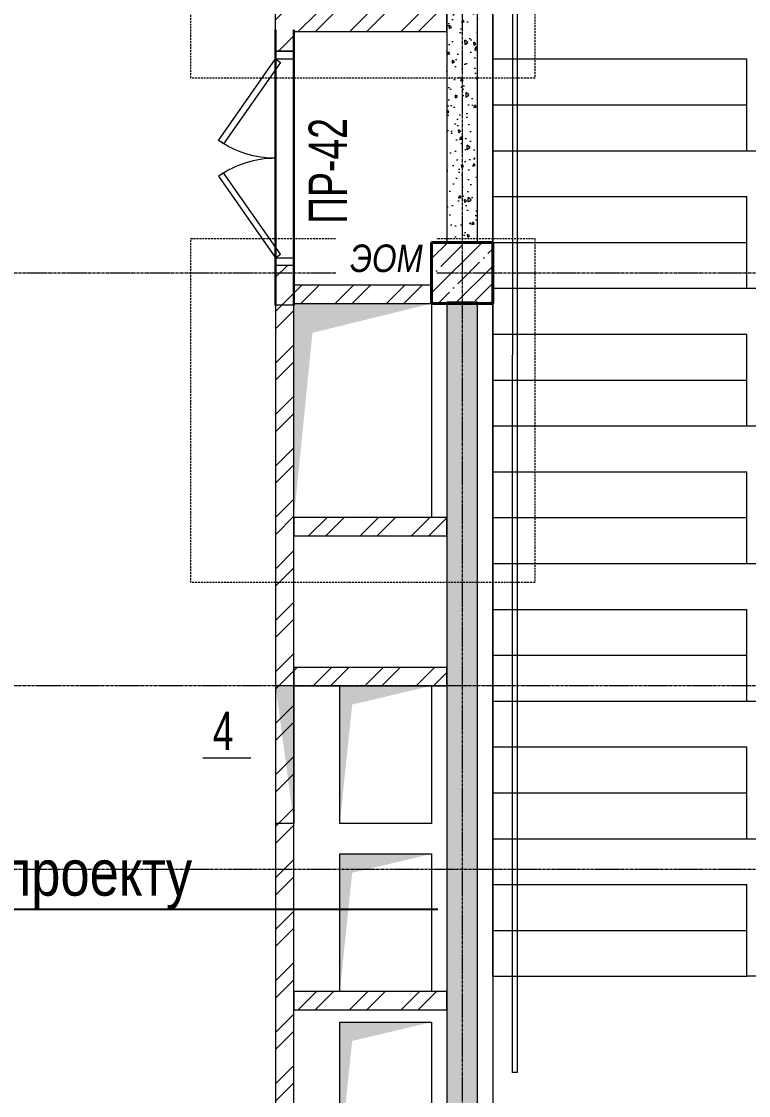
# Model space of a CAD drawing. Header units: millimetres. Extents: x -231292 to 573618, y -153144 to 564035.
# Drawn here: x 124047 to 128802, y 439722 to 446747 of the extents above; entities that cross this region are included whole.
import ezdxf
from ezdxf import colors
from ezdxf.entities.mleader import LeaderData, LeaderLine
from ezdxf.enums import TextEntityAlignment as Align
from ezdxf.math import Vec2, Vec3

# ---------------------------------------------------------------- set-up
doc = ezdxf.new("R2010")
doc.units = ezdxf.units.MM
for name, pattern in [('CENTER2', [28.575, 19.05, -3.175, 3.175, -3.175]), ('DASHED', [19.05, 12.7, -6.35]), ('HIDDEN2', [4.7625, 3.175, -1.5875])]:
    doc.linetypes.add(name, pattern=pattern)
doc.layers.get('0').update_dxf_attribs({"color": 250})
for name, color, linetype, lineweight in [('АР_Двери', 250, 'Continuous', 9), ('АР_Колонны', 250, 'Continuous', 35), ('АР_Отв. марка', 250, 'Continuous', 9), ('АР_Стены ЖБ', 250, 'Continuous', 35), ('АР_Стены кирпич', 250, 'Continuous', 20), ('АР_Стены ПЕНОблок', 250, 'Continuous', 20), ('АР_Штриховка', 250, 'Continuous', 0), ('ЛК_Открытая', 250, 'Continuous', 5), ('ОВ_Отверстия', 250, 'Continuous', 5), ('ОВ_Шахты', 250, 'Continuous', 5), ('ОВ_Шахты_блок 4.1', 250, 'Continuous', 5), ('РД_Ограждения', 250, 'Continuous', 5), ('РД_Оси_100', 250, 'Continuous', 0), ('ЭОМ_отверстия', 250, 'Continuous', 5)]:
    doc.layers.add(name, color=color, linetype=linetype, lineweight=lineweight)
for name, color, linetype, lineweight, plot in [('АР_Делит', 250, 'Continuous', 0, False), ('РД_Проем', 250, 'Continuous', 0, False), ('РД_проем_инж перемыч_подсчет', 250, 'Continuous', 30, False)]:
    doc.layers.add(name, color=color, linetype=linetype, lineweight=lineweight, plot=plot)
doc.layers.add('РД_Перемычка инж проемов', color=250, linetype='Continuous')
doc.styles.add('Arial0', font='arial.ttf')
doc.styles.add('ISOCPEUR_I_4', font='isocpeui.ttf', dxfattribs={"width": 0.9, "height": 350})
doc.styles.add('style1', font='ARIALN.TTF')
doc.styles.add('ккк', font='isocpeur.ttf', dxfattribs={"width": 0.85, "oblique": 15})
pattern_1 = [(45, (50428.77, 366201.75), (-168.3798, 168.3798), []), (45, (50541.02, 366201.75), (-168.3798, 168.3798), [])]
pattern_2 = [(45, (50428.77, 366201.75), (-168.3798, 168.3798), []), (45, (50541.02, 366201.75), (-168.3798, 168.3798), [])]

# ---------------------------------------------------------------- blocks, each defined once
blk = doc.blocks.new('otv')
at = {"linetype": 'Continuous'}
blk.add_lwpolyline([(0, -1), (0, 0), (1, 0), (1, -1)], close=True, dxfattribs=at)
blk.add_solid([(0, -1), (0, 0), (0.1346, -0.1366), (1, 0)], dxfattribs=at)
blk = doc.blocks.new('СОШ_2200_АР_ОСИ_М100_28.05.24')
at = {"layer": 'РД_Оси_100', "linetype": 'CENTER2'}
for p, q in [((-5954.958, 78900), (119910, 78900)), ((119910, 76200), (-5954.958, 76200)), ((-5954.958, 75000), (119910, 75000))]:
    blk.add_line(p, q, dxfattribs=at)
blk.add_lwpolyline([(76500, 139938.679), (76500, -6155)], dxfattribs=at)
blk = doc.blocks.new('MOK-МаркаПроема инж.')
blk.add_line((-1.328, -1.754), (1.802, -1.754))
at = {"color": 0, "style": 'Arial0', "width": 0.7}
blk.add_attdef('АР-ПРОЕМ:Коробка', text='', height=2.5, dxfattribs=at).set_placement((0, 0), align=Align.MIDDLE)
blk = doc.blocks.new('MOK-МаркаПеремычки')
at = {"color": 0, "style": 'ккк', "oblique": 15, "width": 0.85}
blk.add_attdef('АР-ПРОЕМ:ПЕРЕМЫЧКА', text='', height=2.5, dxfattribs=at).set_placement((0, 0), align=Align.MIDDLE)

msp = doc.modelspace()

# ---------------------------------------------------------------- hatches: boundary and pattern name
at = {"layer": 'АР_Штриховка', "linetype": 'Continuous', "lineweight": 0}
h = msp.add_hatch(dxfattribs=at)
h.set_pattern_fill('ANSI32', color=256, scale=25, style=0)
h.set_pattern_definition([(45, (50428.77, 366201.75), (-168.3798, 168.3798), []), (45, (50541.02, 366201.75), (-168.3798, 168.3798), [])])
h.paths.add_polyline_path([(125708.769, 438901.753), (125828.769, 439021.753), (125828.769, 445151.753), (125708.769, 445151.753)], flags=0)
h.paths.add_polyline_path([(125708.769, 446551.753), (125828.769, 446551.753), (125828.769, 446681.753), (125798.769, 446761.753), (125708.769, 446801.753)], flags=0)
h.paths.add_polyline_path([(125708.769, 446801.753), (125798.769, 446761.753), (125828.769, 446801.753), (125828.768, 448201.753), (125708.768, 448321.753)], flags=0)
h = msp.add_hatch(dxfattribs=at)
h.set_pattern_fill('AR-CONC', color=256, angle=-315, style=0)
h.set_pattern_definition([(95, (50428.77, 366201.75), (140.09465, 117.55338), [19.05, -209.55]), (40, (50428.77, 366201.75), (-160.01845, 110.17673), [15.24, -167.64058]), (145.45144, (50440.44, 366211.55), (-19.9238, 227.7301), [16.19, -178.09024]), (91.1842, (50392.85, 366237.67), (221.41024, 161.9534), [28.575, -314.325]), (141.63556, (50411.3, 366251.17), (-7.0866, 342.82676), [24.285, -267.1356]), (36.18415, (50392.85, 366237.67), (-7.0866, 342.82676), [22.86, -251.4597]), (66, (50419.79, 366246.65), (179.51998, 34.89515), [19.05, -209.55]), (11, (50419.79, 366246.65), (-86.53993, 173.9412), [15.24, -167.64]), (116.45145, (50434.75, 366249.56), (92.98005, 208.83634), [16.19, -178.08994]), (82.5, (50428.77, 366201.75), (-57.60547, 61.973414), [0, -165.608, 0, -170.18, 0, -168.275]), (52.5, (50428.77, 366201.75), (-23.58973, 118.087), [0, -97.028, 0, -161.798, 0, -64.135]), (12.5, (50388.716, 366161.7), (99.927863, 91.826196), [0, -63.5, 0, -198.12, 0, -262.89]), (2.5, (50370.76, 366143.74), (86.7639, 122.72239), [0, -82.55, 0, -131.572, 0, -186.69])])
h.paths.add_polyline_path([(127028.768, 448201.752), (126828.768, 448201.752), (126828.768, 445301.753), (127028.768, 445301.753)], flags=0)
h = msp.add_hatch(dxfattribs=at)
h.set_pattern_fill('ANSI32', color=256, scale=25, style=0)
h.set_pattern_definition(pattern_2)
h.paths.add_polyline_path([(126828.768, 446681.753), (126828.768, 446801.753), (125828.769, 446801.753), (125798.769, 446761.753), (125828.769, 446681.753)], flags=0)
h = msp.add_hatch(dxfattribs=at)
h.set_pattern_fill('AR-CONC', color=256, angle=-315, style=0)
h.set_pattern_definition([(95, (50428.77, 366201.75), (140.09465, 117.55338), [19.05, -209.55]), (40, (50428.77, 366201.75), (-160.01845, 110.17673), [15.24, -167.64058]), (145.45144, (50440.44, 366211.55), (-19.9238, 227.7301), [16.19, -178.09024]), (91.1842, (50392.85, 366237.67), (221.41024, 161.9534), [28.575, -314.325]), (141.63556, (50411.3, 366251.17), (-7.0866, 342.82676), [24.285, -267.1356]), (36.18415, (50392.85, 366237.67), (-7.0866, 342.82676), [22.86, -251.4597]), (66, (50419.79, 366246.65), (179.51998, 34.89515), [19.05, -209.55]), (11, (50419.79, 366246.65), (-86.53993, 173.9412), [15.24, -167.64]), (116.45145, (50434.75, 366249.56), (92.98005, 208.83634), [16.19, -178.08994]), (82.5, (50428.77, 366201.75), (-57.60547, 61.973414), [0, -165.608, 0, -170.18, 0, -168.275]), (52.5, (50428.77, 366201.75), (-23.58973, 118.087), [0, -97.028, 0, -161.798, 0, -64.135]), (12.5, (50388.716, 366161.7), (99.927863, 91.826196), [0, -63.5, 0, -198.12, 0, -262.89]), (2.5, (50370.76, 366143.74), (86.7639, 122.72239), [0, -82.55, 0, -131.572, 0, -186.69])])
h.paths.add_polyline_path([(127028.768, 444911.539), (126828.768, 444911.539), (126828.768, 439301.753), (127028.768, 439301.753)], flags=0)
h = msp.add_hatch(dxfattribs=at)
h.set_pattern_fill('ANSI32', color=256, scale=25, style=0)
h.set_pattern_definition(pattern_2)
h.paths.add_polyline_path([(126828.768, 443381.753), (126828.768, 443501.753), (125828.769, 443501.753), (125828.769, 443381.753)], flags=0)
h = msp.add_hatch(dxfattribs=at)
h.set_pattern_fill('ANSI32', color=256, scale=25, style=0)
h.set_pattern_definition(pattern_1)
h.paths.add_polyline_path([(125828.769, 442521.752), (125828.769, 442401.752), (126828.821, 442401.752), (126828.821, 442521.752)], flags=0)
h = msp.add_hatch(dxfattribs=at)
h.set_pattern_fill('ANSI32', color=256, scale=25, angle=-360, style=0)
h.set_pattern_definition([(45, (50428.77, 366201.75), (-168.3798, 168.3798), []), (45, (50541.02, 366201.75), (-168.3798, 168.3798), [])])
h.paths.add_polyline_path([(126828.768, 440281.752), (126828.768, 440401.752), (125828.769, 440401.752), (125828.769, 440281.752)], flags=0)
at = {"layer": 'ОВ_Отверстия', "linetype": 'Continuous', "lineweight": 5}
for points in [[(125828.769, 442401.752), (125708.769, 442401.752), (125768.769, 441951.752)], [(125828.769, 441501.752), (125828.769, 442401.752), (125768.769, 441951.752)]]:
    msp.add_hatch(color=256, dxfattribs=at).paths.add_polyline_path(points, flags=0)

# ---------------------------------------------------------------- linework, layer by layer
at = {"lineweight": 0}
msp.add_lwpolyline([(127128.768, 448601.752), (127128.768, 435276.753)], dxfattribs=at)
at = {"layer": 'АР_Двери', "linetype": 'Continuous', "lineweight": 9}
for points in [[(125828.769, 446501.753), (125828.769, 446551.753), (125708.769, 446551.753), (125708.769, 446501.753)], [(125708.769, 446501.753), (125741.535, 446478.81), (125368.71, 445946.361), (125335.944, 445969.304)], [(125708.769, 445201.753), (125741.535, 445224.696), (125368.71, 445757.144), (125335.944, 445734.201)], [(125828.769, 445201.753), (125828.769, 445151.753), (125708.769, 445151.753), (125708.769, 445201.753)]]:
    msp.add_lwpolyline(points, close=True, dxfattribs=at)
at = {"layer": 'АР_Двери', "linetype": 'Continuous', "lineweight": 9, "extrusion": (0, 0, -1)}
msp.add_arc((-125708.769, 446501.753), 650, 269.9999953, 304.9999953, dxfattribs=at)
at = {"layer": 'АР_Двери', "linetype": 'Continuous', "lineweight": 9}
msp.add_arc((125708.769, 445201.753), 650, 90.0000047, 125.0000047, dxfattribs=at)
at = {"layer": 'АР_Делит', "linetype": 'DASHED'}
for points in [[(125153.768, 448626.753), (127403.768, 448626.753), (127403.768, 446376.753), (125153.768, 446376.753)], [(125153.769, 445326.753), (127403.769, 445326.753), (127403.769, 443076.753), (125153.769, 443076.753)]]:
    msp.add_lwpolyline(points, close=True, dxfattribs=at)
at = {"layer": 'АР_Колонны', "linetype": 'HIDDEN2', "lineweight": 25}
for p, q in [((127128.768, 445301.753), (127128.768, 444901.753)), ((127128.768, 444901.753), (126728.768, 444901.753))]:
    msp.add_line(p, q, dxfattribs=at)
at = {"layer": 'АР_Колонны', "linetype": 'Continuous', "lineweight": 35}
for p, q in [((127128.768, 444901.753), (127128.768, 445301.753)), ((126728.768, 444901.753), (127128.768, 444901.753))]:
    msp.add_line(p, q, dxfattribs=at)
at = {"layer": 'АР_Стены ЖБ', "linetype": 'Continuous', "lineweight": 40}
for p, q in [((127128.768, 444901.753), (127128.768, 445301.753)), ((126728.768, 444901.753), (127128.768, 444901.753))]:
    msp.add_line(p, q, dxfattribs=at)
at = {"layer": 'АР_Стены кирпич', "linetype": 'Continuous', "lineweight": 20}
for p, q in [((125708.769, 446551.753), (125708.768, 448321.753)), ((126828.768, 446681.753), (126828.768, 446801.753)), ((125828.769, 446551.753), (125828.769, 446681.753)), ((125828.769, 446681.753), (126828.768, 446681.753)), ((125708.769, 446551.753), (125828.769, 446551.753)), ((125828.769, 445151.753), (125708.769, 445151.753)), ((125708.769, 445151.753), (125708.769, 438901.753)), ((125828.769, 439021.753), (125828.769, 445151.753)), ((125828.769, 445021.753), (125828.769, 444901.753)), ((125828.769, 444901.753), (126728.769, 444901.753)), ((126828.768, 443501.753), (125828.769, 443501.753)), ((125828.769, 443501.753), (125828.769, 443381.753)), ((126828.768, 443381.753), (126828.768, 443501.753)), ((125828.769, 443381.753), (126828.768, 443381.753)), ((125828.769, 442521.752), (125828.769, 442401.752)), ((126828.821, 442521.752), (125828.769, 442521.752)), ((126828.821, 442401.752), (126828.821, 442521.752)), ((125828.769, 442401.752), (126828.821, 442401.752)), ((126828.768, 440401.752), (125828.769, 440401.752)), ((125828.769, 440401.752), (125828.769, 440281.752)), ((126828.768, 440281.752), (126828.768, 440401.752)), ((125828.769, 440281.752), (126828.768, 440281.752))]:
    msp.add_line(p, q, dxfattribs=at)
at = {"layer": 'АР_Стены кирпич', "linetype": 'Continuous', "lineweight": 0}
msp.add_line((125828.769, 444891.752), (125708.769, 444891.752), dxfattribs=at)
at = {"layer": 'АР_Стены ПЕНОблок', "linetype": 'Continuous', "lineweight": 20}
for p, q in [((126828.768, 448201.752), (126828.768, 445301.753)), ((127028.768, 445301.753), (127028.768, 448201.752)), ((126828.768, 445301.753), (127028.768, 445301.753)), ((127028.768, 444911.539), (126828.768, 444911.539)), ((126828.768, 444911.539), (126828.768, 439301.753)), ((127028.768, 439301.753), (127028.768, 444911.539))]:
    msp.add_line(p, q, dxfattribs=at)
at = {"layer": 'ЛК_Открытая'}
for p, q in [((127129.796, 440501.752), (127129.796, 449201.752)), ((127129.796, 446501.752), (128789.796, 446501.752)), ((128789.796, 445901.752), (128789.796, 446501.752)), ((127129.796, 446201.752), (128789.796, 446201.752)), ((127129.796, 445901.752), (128789.796, 445901.752)), ((127129.796, 445601.752), (128789.796, 445601.752)), ((128789.796, 445001.752), (128789.796, 445601.752)), ((127129.796, 445301.752), (128789.796, 445301.752)), ((127129.796, 445001.752), (128789.796, 445001.752)), ((127129.796, 444701.752), (128789.796, 444701.752)), ((128789.796, 444101.752), (128789.796, 444701.752)), ((127129.796, 444401.752), (128789.796, 444401.752)), ((127129.796, 444101.752), (128789.796, 444101.752)), ((127129.796, 443801.752), (128789.796, 443801.752)), ((128789.796, 443201.752), (128789.796, 443801.752)), ((127129.796, 443501.752), (128789.796, 443501.752)), ((127129.796, 443201.752), (128789.796, 443201.752)), ((127129.796, 442901.752), (128789.796, 442901.752)), ((128789.796, 442301.752), (128789.796, 442901.752)), ((127129.796, 442601.752), (128789.796, 442601.752)), ((127129.796, 442301.752), (128789.796, 442301.752)), ((127129.796, 442001.752), (128789.796, 442001.752)), ((128789.796, 441401.752), (128789.796, 442001.752)), ((127129.796, 441701.752), (128789.796, 441701.752)), ((127129.796, 441401.752), (128789.796, 441401.752)), ((127129.796, 441101.752), (128789.796, 441101.752)), ((128789.796, 440501.752), (128789.796, 441101.752)), ((127129.796, 440801.752), (128789.796, 440801.752)), ((127129.796, 440501.752), (128789.796, 440501.752))]:
    msp.add_line(p, q, dxfattribs=at)
msp.add_lwpolyline([(127959.796, 449187.311, 0, 150, 0), (127959.796, 448721.062, 0, 0, 0), (127959.796, 440501.752, 0, 0, 0)], format="xyseb", dxfattribs=at)
for points in [[(128789.796, 445901.752), (142969.796, 445901.752)], [(128789.796, 445001.752), (142969.796, 445001.752)], [(128789.796, 444101.752), (142969.796, 444101.752)], [(128789.796, 443201.752), (142969.796, 443201.752)], [(128789.796, 442301.752), (142969.796, 442301.752)], [(128789.796, 441401.752), (142969.796, 441401.752)], [(142969.796, 440501.752), (138614.796, 440501.752), (138614.796, 440501.752), (133244.796, 440501.752), (133244.796, 440501.752), (128789.796, 440501.752)]]:
    msp.add_lwpolyline(points, dxfattribs=at)
at = {"layer": 'ОВ_Отверстия', "linetype": 'Continuous', "lineweight": 9}
for p, q in [((125708.769, 442401.752), (125708.769, 441501.752)), ((125828.769, 442401.752), (125708.769, 442401.752)), ((125828.769, 442401.752), (125828.769, 441501.752)), ((125828.769, 441501.752), (125708.769, 441501.752))]:
    msp.add_line(p, q, dxfattribs=at)
at = {"layer": 'РД_Ограждения'}
msp.add_lwpolyline([(127289.338, 449269.207), (127289.338, 449269.207), (127289.338, 449269.207), (127288.768, 439871.752), (127258.768, 439871.752), (127259.41, 449260.763, 0.4275618), (127249.693, 449271.47), (126948.768, 449271.752), (126948.768, 449301.752), (127259.628, 449301.749, -0.43243162), (127289.338, 449269.207), (127289.338, 449269.207)], format="xyb", dxfattribs=at)
at = {"layer": 'РД_Проем', "linetype": 'Continuous', "lineweight": 0}
for p, q in [((125708.769, 445151.753), (125708.769, 446551.753)), ((125828.769, 445151.753), (125828.769, 446551.753))]:
    msp.add_line(p, q, dxfattribs=at)
at = {"layer": 'РД_проем_инж перемыч_подсчет', "linetype": 'Continuous', "lineweight": 30}
for p, q in [((125708.769, 444891.752), (125708.769, 446691.752)), ((125828.769, 444891.752), (125828.769, 446691.752))]:
    msp.add_line(p, q, dxfattribs=at)

# ---------------------------------------------------------------- block references
at = {"layer": 'АР_Отв. марка', "linetype": 'Continuous', "lineweight": 9, "xscale": 100, "yscale": 100, "zscale": 100}
msp.add_blockref('MOK-МаркаПроема инж.', (125366.028, 442106.492), dxfattribs=at).add_auto_attribs({'АР-ПРОЕМ:Коробка': '4'})
at = {"layer": 'ОВ_Шахты', "xscale": 600, "yscale": 900}
for p in [(126128.768, 442401.752), (126128.768, 441301.752), (126128.768, 440201.753)]:
    msp.add_blockref('otv', p, dxfattribs=at)
at = {"layer": 'ОВ_Шахты_блок 4.1', "xscale": 900, "yscale": 1400}
for p in [(125828.768, 444901.753), (125828.769, 444901.753)]:
    msp.add_blockref('otv', p, dxfattribs=at)
at = {"layer": 'РД_Оси_100'}
msp.add_blockref('СОШ_2200_АР_ОСИ_М100_28.05.24', (50428.768, 366201.753), dxfattribs=at)
at = {"layer": 'РД_Перемычка инж проемов', "linetype": 'Continuous', "lineweight": -3}
ref = msp.add_blockref('MOK-МаркаПеремычки', (126048.014, 445769.377, 200), dxfattribs=dict(at, xscale=100, yscale=100, zscale=100, rotation=89.99999999999997))
ref.add_attrib('АР-ПРОЕМ:ПЕРЕМЫЧКА', 'ПР-42', dxfattribs={"layer": '0', "color": 0, "height": 250, "rotation": 90, "style": 'Arial0', "width": 0.7}).set_placement((126048.014, 445769.377, 200), align=Align.MIDDLE)

# ---------------------------------------------------------------- leaders
at = {"layer": 'АР_Делит', "lineweight": 0}
ml = msp.add_multileader_mtext('Standard', dxfattribs=at)
ml.set_content('зашивка согласно дизайн-проекту', color=256, style='style1')
ml.set_leader_properties(color=256)
ml.build(insert=Vec2(0, 0))
ml.multileader.update_dxf_attribs({"has_dogleg": 0, "text_left_attachment_type": 6, "text_right_attachment_type": 6, "arrow_head_size": 500, "scale": 100})
ctx = ml.context
ctx.base_point, ctx.scale, ctx.char_height, ctx.arrow_head_size, ctx.landing_gap_size, ctx.plane_origin, ctx.plane_x_axis, ctx.plane_y_axis = Vec3(119673.407, 440940.695), 100, 300, 500, 50, Vec3(109508.807, 440255.308), Vec3(1, 0.00000001), Vec3(-0.00000001, 1)
ctx.left_attachment, ctx.right_attachment = 6, 6
notes = []
notes.append((ctx, [(1, (1, 1, 0), (119665.407, 440940.695), (1, 0.00000001), 8, [(0, [(119191.375, 442563.864)], 0, [])])]))
ctx.mtext.insert, ctx.mtext.text_direction, ctx.mtext.rotation, ctx.mtext.width, ctx.mtext.defined_height, ctx.mtext.flow_direction = Vec3(119723.407, 441328.894), Vec3(1, 0.00000001), 0.00000001, 4538.94863, 395.157, 5
for ctx, leaders in notes:
    for number, flags, end, landing, length, lines in leaders:
        leader = LeaderData()
        leader.index, (leader.has_last_leader_line, leader.has_dogleg_vector, leader.attachment_direction) = number, flags
        leader.last_leader_point, leader.dogleg_vector, leader.dogleg_length = Vec3(end), Vec3(landing), length
        for number, points, colour, breaks in lines:
            line = LeaderLine()
            line.index, line.vertices, line.color, line.breaks = number, Vec3.list(points), colors.encode_raw_color(colour), breaks
            leader.lines.append(line)
        ctx.leaders.append(leader)

# ---------------------------------------------------------------- next in the draw order: texts
at = {"layer": 'ЭОМ_отверстия', "insert": (126196.178, 445287.892), "char_height": 180, "attachment_point": 1, "style": 'ISOCPEUR_I_4', "bg_fill": 2}
msp.add_mtext('{\\fArial Narrow|b0|i1|c204|p34;\\W1;\\C256;ЭОМ}', dxfattribs=at)

# ---------------------------------------------------------------- next in the draw order: hatches: boundary and pattern name
at = {"layer": 'АР_Штриховка', "linetype": 'Continuous', "lineweight": 5}
h = msp.add_hatch(dxfattribs=at)
h.set_pattern_fill('ANSI35', color=256, scale=25, style=0)
h.set_pattern_definition([(45, (50428.77, 366201.75), (-112.2532, 112.2532), []), (45, (50541.02, 366201.75), (-112.2532, 112.2532), [198.4375, -39.6875, 0, -39.6875])])
h.paths.add_polyline_path([(126728.768, 444901.753), (127128.768, 444901.753), (127128.768, 445301.753), (126728.768, 445301.753)], flags=0)
at = {"layer": 'АР_Штриховка', "linetype": 'Continuous', "lineweight": 0}
h = msp.add_hatch(dxfattribs=at)
h.set_pattern_fill('ANSI32', color=256, scale=25, style=0)
h.set_pattern_definition(pattern_1)
h.paths.add_polyline_path([(125828.769, 445021.753), (125828.769, 444901.753), (126728.769, 444901.753), (126728.769, 445021.753)], flags=0)

# ---------------------------------------------------------------- next in the draw order: linework, layer by layer
at = {"layer": 'АР_Колонны', "linetype": 'HIDDEN2', "lineweight": 25}
for p, q in [((126728.768, 445301.753), (127128.768, 445301.753)), ((126728.768, 444901.753), (126728.768, 445301.753))]:
    msp.add_line(p, q, dxfattribs=at)
at = {"layer": 'АР_Колонны', "linetype": 'Continuous', "lineweight": 35}
for p, q in [((127128.768, 445301.753), (126728.768, 445301.753)), ((126728.768, 445301.753), (126728.768, 444901.753))]:
    msp.add_line(p, q, dxfattribs=at)
at = {"layer": 'АР_Стены ЖБ', "linetype": 'Continuous', "lineweight": 40}
for p, q in [((127128.768, 445301.753), (126728.768, 445301.753)), ((126728.768, 445301.753), (126728.768, 444901.753))]:
    msp.add_line(p, q, dxfattribs=at)
at = {"layer": 'АР_Стены кирпич', "linetype": 'Continuous', "lineweight": 20}
for p, q in [((126728.769, 445021.753), (125828.769, 445021.753)), ((126728.769, 444901.753), (126728.769, 445021.753))]:
    msp.add_line(p, q, dxfattribs=at)

doc.saveas('drawing.dxf')
